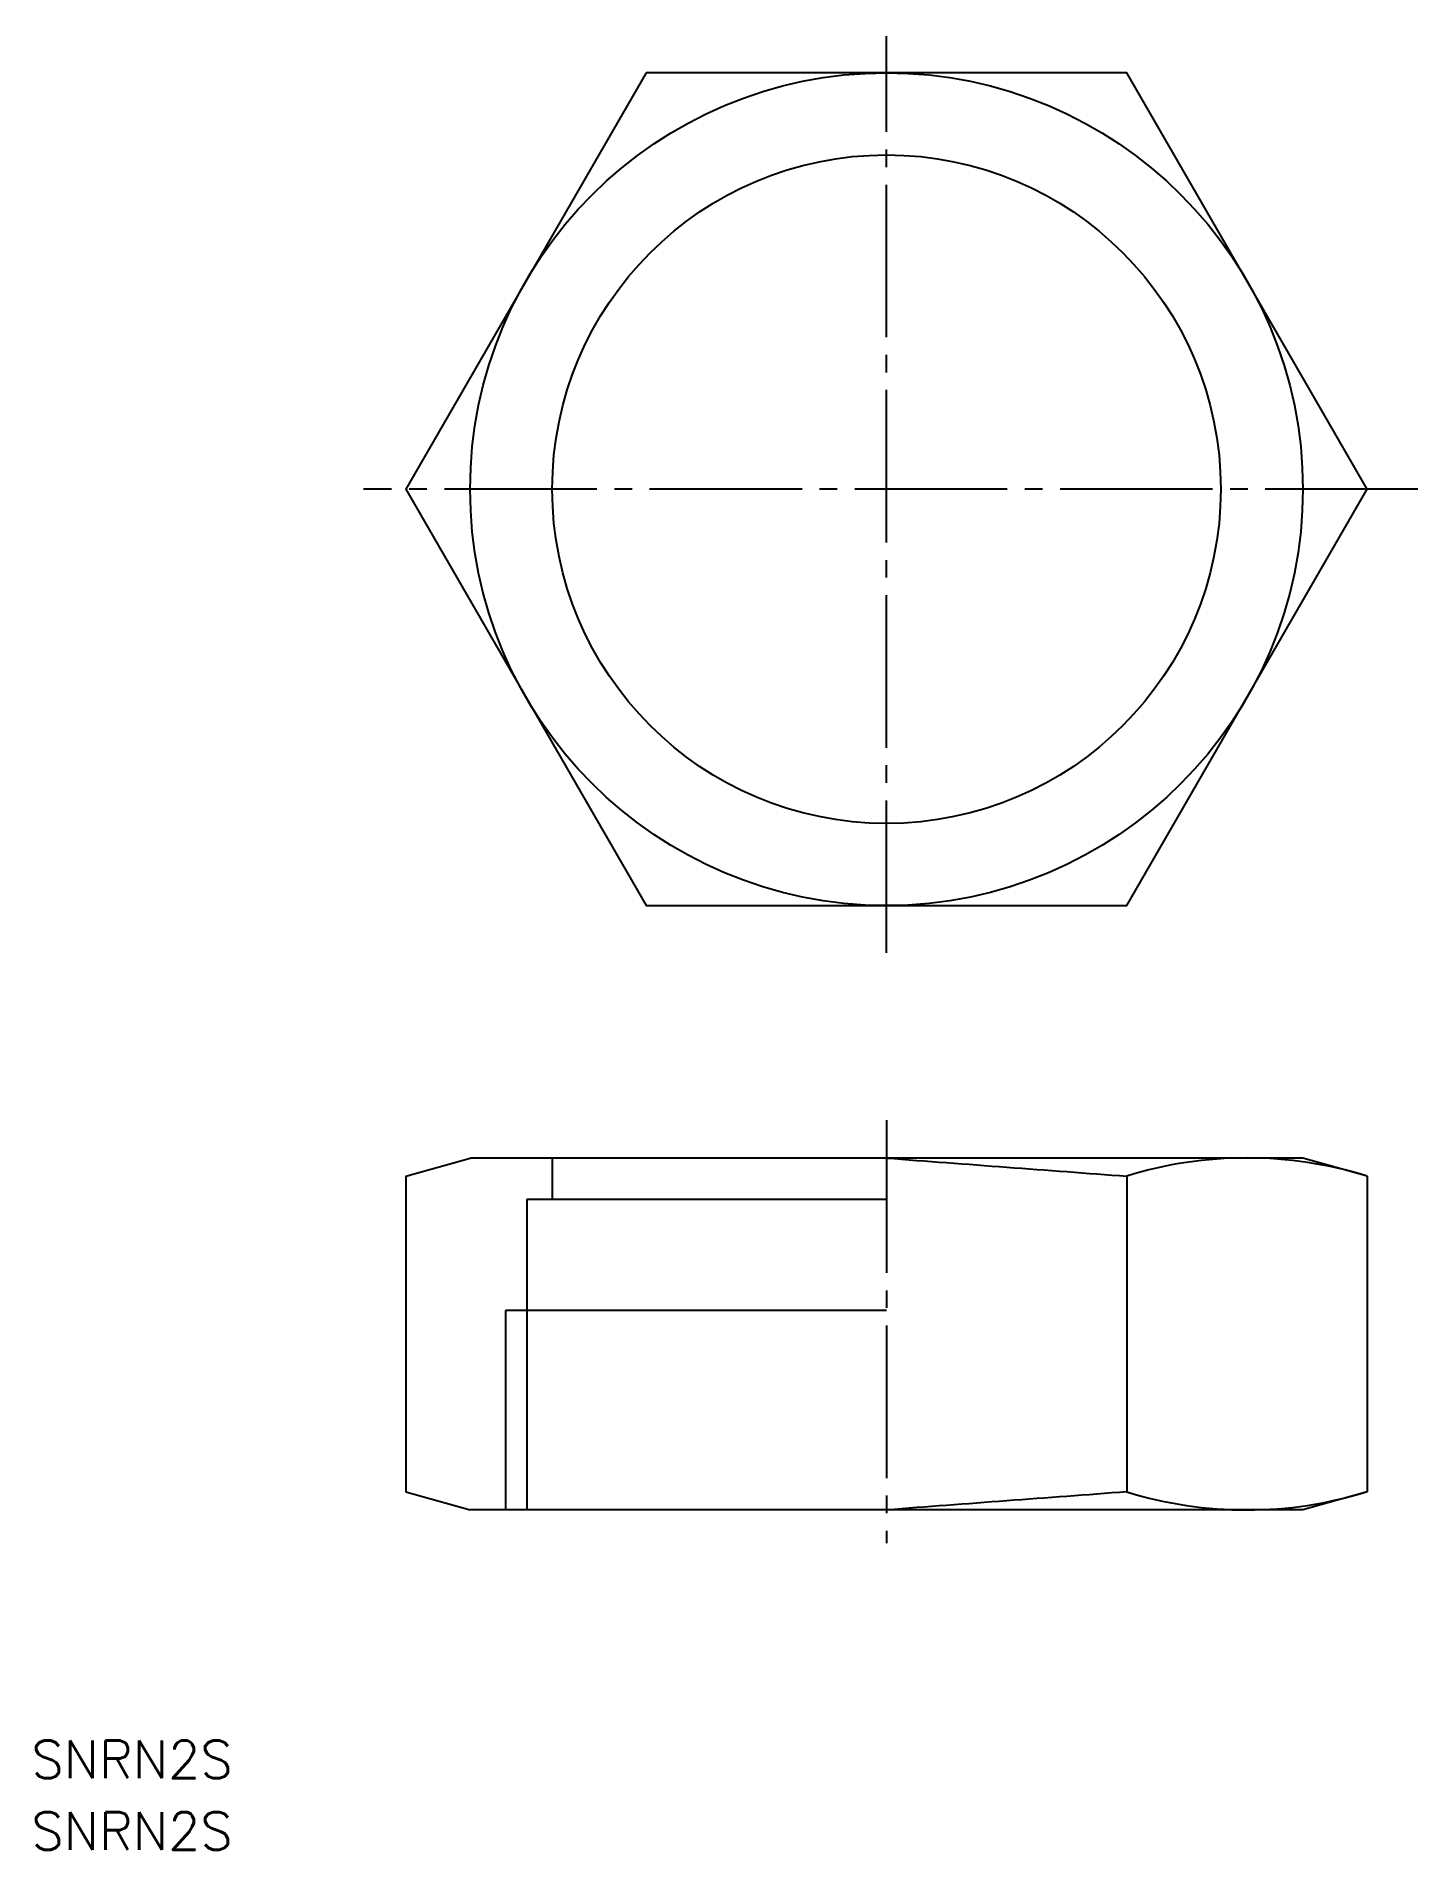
# Model space of a CAD drawing. Extents: x 47 to 165, y 127 to 282.
import ezdxf

# ---------------------------------------------------------------- set-up
doc = ezdxf.new("R2010")
doc.units = 0
doc.linetypes.add('CENTER', pattern=[17.5, 13, -1.5, 1.5, -1.5])
doc.layers.get('0').update_dxf_attribs({"linetype": 'CONTINUOUS'})
doc.layers.add('CENTER', color=1, linetype='CENTER')
doc.styles.get("Standard").update_dxf_attribs({"font": 'txt.shx', "bigfont": '@extfont2.shx'})

msp = doc.modelspace()

# ---------------------------------------------------------------- linework, layer by layer
at = {"color": 7, "linetype": 'CONTINUOUS'}
for p, q in [((78.65, 184.77), (84.14, 186.31)), ((155.14, 186.31), (84.14, 186.31)), ((91.14, 186.31), (91.14, 182.81)), ((160.63, 184.77), (155.14, 186.31)), ((78.65, 184.77), (78.65, 157.85)), ((140.14, 184.77), (140.14, 157.85)), ((160.63, 184.77), (160.63, 157.85)), ((88.96, 182.81), (88.96, 156.31)), ((88.96, 182.81), (119.64, 182.81)), ((89.13, 182.81), (119.64, 182.81)), ((119.64, 173.31), (87.15, 173.31)), ((78.65, 157.85), (84.14, 156.31)), ((160.63, 157.85), (155.14, 156.31)), ((155.14, 156.31), (84.14, 156.31))]:
    msp.add_line(p, q, dxfattribs=at)
at = {"color": 3, "linetype": 'CONTINUOUS'}
msp.add_line((87.15, 173.31), (87.15, 156.31), dxfattribs=at)
at = {"color": 7, "linetype": 'CONTINUOUS'}
msp.add_lwpolyline([(99.15, 278.84), (78.65, 243.34), (99.15, 207.84), (140.14, 207.84), (160.63, 243.34), (140.14, 278.84)], close=True, dxfattribs=at)
for radius in [35.5, 28.5]:
    msp.add_circle((119.64, 243.34), radius, dxfattribs=at)
for centre, radius, start, end in [((1642.5, 20316.9), 20188.11, 265.673888, 265.732221), ((150.36, 151.57), 34.75, 72.8069, 107.1152), ((1642.5, -19974.28), 20188.11, 94.267779, 94.326112), ((150.35, 190.98), 34.67, 252.8658, 287.2519)]:
    msp.add_arc(centre, radius, start, end, dxfattribs=at)
at = {"layer": 'CENTER', "color": 1, "linetype": 'CENTER'}
for p, q in [((119.64, 203.8), (119.64, 281.95)), ((164.94, 243.34), (75.05, 243.34)), ((119.64, 189.53), (119.64, 153.47))]:
    msp.add_line(p, q, dxfattribs=at)

# ---------------------------------------------------------------- texts
at = {"color": 7, "linetype": 'CONTINUOUS'}
for p in [(46.73, 133.44), (46.73, 127.34)]:
    msp.add_text('SNRN2S', height=3.2, dxfattribs=at).set_placement(p)

doc.saveas('drawing.dxf')
